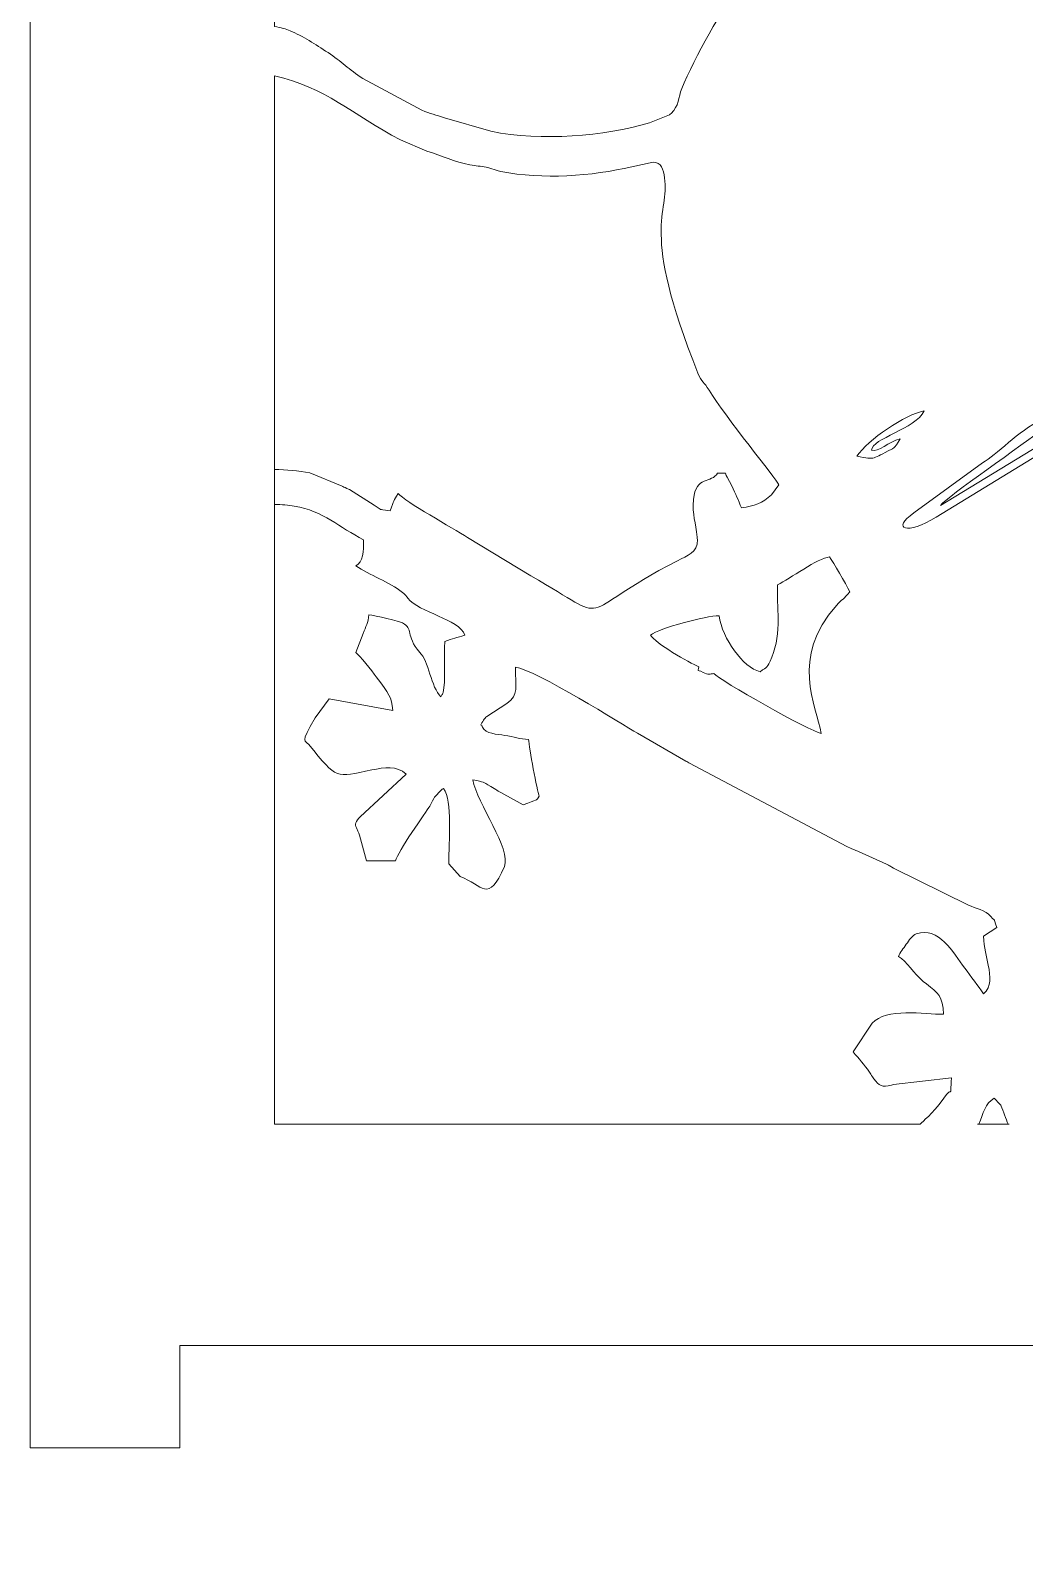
# Model space of a CAD drawing. Header units: centimetres. Extents: x -41.3 to 45.1, y -46.2 to 47.3.
# Drawn here: x -40.22 to -35.58, y -12.37 to -5.31 of the extents above; entities that cross this region are included whole.
import ezdxf

# ---------------------------------------------------------------- set-up
doc = ezdxf.new("R2010")
doc.units = ezdxf.units.CM
doc.header["$MEASUREMENT"] = 0
doc.layers.add('layer 1', color=7, linetype='Continuous')

msp = doc.modelspace()

# ---------------------------------------------------------------- linework, layer by layer
at = {"layer": 'layer 1', "color": 250, "lineweight": 9}
for points, knots in [([(-30.12034, -11.44749), (-30.12034, -11.44749), (-30.12034, 11.92221), (-30.12034, 11.92221), (-30.12034, 11.92221), (-30.12034, 11.92221), (-39.52382, 11.92221), (-39.52382, 11.92221), (-39.52382, 11.92221), (-39.52382, 11.92221), (-39.52382, 12.40017), (-39.52382, 12.40017), (-39.52382, 12.40017), (-39.52382, 12.40017), (-40.22112, 12.40017), (-40.22112, 12.40017), (-40.22112, 12.40017), (-40.22112, 12.40017), (-40.22112, -11.92543), (-40.22112, -11.92543), (-40.22112, -11.92543), (-40.22112, -11.92543), (-39.52382, -11.92543), (-39.52382, -11.92543), (-39.52382, -11.92543), (-39.52382, -11.92543), (-39.52382, -11.44749), (-39.52382, -11.44749), (-39.52382, -11.44749), (-39.52382, -11.44749), (-30.12034, -11.44749), (-30.12034, -11.44749)], [0, 0, 0, 0, 0.1111111, 0.1111111, 0.1111111, 0.1111111, 0.2222222, 0.2222222, 0.2222222, 0.2222222, 0.3333333, 0.3333333, 0.3333333, 0.3333333, 0.4444444, 0.4444444, 0.4444444, 0.4444444, 0.5555556, 0.5555556, 0.5555556, 0.5555556, 0.6666667, 0.6666667, 0.6666667, 0.6666667, 0.7777778, 0.7777778, 0.7777778, 0.7777778, 1, 1, 1, 1]), ([(-39.08112, -2.52459), (-39.08112, -2.52459), (-39.08112, -5.28861), (-39.08112, -5.28861), (-39.08112, -5.28861), (-39.05154, -5.29389), (-39.02656, -5.30047), (-39.00868, -5.30813), (-39.00868, -5.30813), (-38.94812, -5.33401), (-38.89134, -5.37149), (-38.8315, -5.41017), (-38.8315, -5.41017), (-38.7693, -5.45037), (-38.7338, -5.48979), (-38.66942, -5.53067), (-38.66942, -5.53067), (-38.66942, -5.53067), (-38.39396, -5.67887), (-38.39396, -5.67887), (-38.39396, -5.67887), (-38.3529, -5.69565), (-38.3272, -5.70235), (-38.28802, -5.71471), (-38.28802, -5.71471), (-38.28802, -5.71471), (-38.07126, -5.77785), (-38.07126, -5.77785), (-38.07126, -5.77785), (-37.83482, -5.82495), (-37.54298, -5.80057), (-37.33098, -5.73791), (-37.33098, -5.73791), (-37.33098, -5.73791), (-37.23846, -5.70077), (-37.23846, -5.70077), (-37.23846, -5.70077), (-37.23586, -5.69875), (-37.2329, -5.69659), (-37.2305, -5.69431), (-37.2305, -5.69431), (-37.19282, -5.65867), (-37.19694, -5.62161), (-37.1808, -5.57807), (-37.1808, -5.57807), (-37.1808, -5.57807), (-37.1694, -5.55149), (-37.1694, -5.55149), (-37.1694, -5.55149), (-37.09544, -5.38959), (-36.98432, -5.17711), (-36.85898, -5.05697), (-36.85898, -5.05697), (-36.85898, -5.05697), (-36.78164, -4.97863), (-36.78164, -4.97863), (-36.78164, -4.97863), (-36.77978, -4.97685), (-36.77706, -4.97423), (-36.77516, -4.97245), (-36.77516, -4.97245), (-36.77326, -4.97067), (-36.77044, -4.96815), (-36.76846, -4.96643), (-36.76846, -4.96643), (-36.76846, -4.96643), (-36.7133, -4.91861), (-36.7133, -4.91861), (-36.7133, -4.91861), (-36.59096, -4.80657), (-36.59018, -4.85009), (-36.56678, -4.75263), (-36.56678, -4.75263), (-36.6743, -4.75869), (-36.76474, -4.80227), (-36.86516, -4.82383), (-36.86516, -4.82383), (-36.86516, -4.82383), (-37.31326, -4.91919), (-37.31326, -4.91919), (-37.31326, -4.91919), (-37.45582, -4.94745), (-37.6324, -4.98755), (-37.77116, -4.98627), (-37.77116, -4.98627), (-37.69596, -4.91083), (-37.61614, -4.72881), (-37.57746, -4.59253), (-37.57746, -4.59253), (-37.5265, -4.41297), (-37.52414, -4.27169), (-37.52276, -4.04985), (-37.52276, -4.04985), (-37.45186, -4.05437), (-37.27808, -4.11137), (-37.13234, -4.11577), (-37.13234, -4.11577), (-37.06076, -4.11793), (-36.99204, -4.13109), (-36.91436, -4.13113), (-36.91436, -4.13113), (-36.8772, -4.13115), (-36.83974, -4.13127), (-36.80258, -4.13059), (-36.80258, -4.13059), (-36.79566, -4.13043), (-36.7438, -4.12837), (-36.7401, -4.12771), (-36.7401, -4.12771), (-36.7401, -4.12771), (-36.6819, -4.10399), (-36.6819, -4.10399), (-36.6819, -4.10399), (-36.6998, -4.02823), (-36.82138, -3.95375), (-36.87484, -3.89783), (-36.87484, -3.89783), (-36.90844, -3.86265), (-36.9335, -3.83309), (-36.96732, -3.79661), (-36.96732, -3.79661), (-36.98444, -3.77815), (-36.99308, -3.76881), (-37.00912, -3.74993), (-37.00912, -3.74993), (-37.00912, -3.74993), (-37.23018, -3.47671), (-37.23018, -3.47671), (-37.23018, -3.47671), (-37.25648, -3.43863), (-37.36486, -3.26155), (-37.38626, -3.25265), (-37.38626, -3.25265), (-37.32552, -3.23093), (-37.34754, -3.23423), (-37.27994, -3.22491), (-37.27994, -3.22491), (-37.07602, -3.19673), (-36.82786, -3.01083), (-36.75192, -2.80005), (-36.75192, -2.80005), (-36.74496, -2.78073), (-36.74722, -2.80643), (-36.74722, -2.78173), (-36.74722, -2.78173), (-36.74724, -2.74903), (-36.74308, -2.77137), (-36.75288, -2.77973), (-36.75288, -2.77973), (-36.7417, -2.78965), (-36.7409, -2.79043), (-36.73402, -2.80647), (-36.73402, -2.80647), (-36.69128, -2.90601), (-36.65866, -3.02817), (-36.60856, -3.11983), (-36.60856, -3.11983), (-36.60856, -3.11983), (-36.48074, -3.35697), (-36.48074, -3.35697), (-36.48074, -3.35697), (-36.46392, -3.39081), (-36.45106, -3.41483), (-36.43324, -3.44283), (-36.43324, -3.44283), (-36.39988, -3.49519), (-36.37494, -3.53453), (-36.33948, -3.58459), (-36.33948, -3.58459), (-36.33948, -3.58459), (-36.06778, -3.92525), (-36.06778, -3.92525), (-36.06778, -3.92525), (-36.02342, -3.97457), (-36.03678, -3.96341), (-35.97078, -3.98231), (-35.97078, -3.98231), (-35.9716, -3.88895), (-35.97764, -3.81503), (-35.95148, -3.72569), (-35.95148, -3.72569), (-35.95148, -3.72569), (-35.944, -3.65813), (-35.944, -3.65813), (-35.944, -3.65813), (-35.94544, -3.63289), (-36.12674, -3.52371), (-36.1862, -3.30323), (-36.1862, -3.30323), (-36.2172, -3.18829), (-36.2023, -3.03757), (-36.14176, -2.94245), (-36.14176, -2.94245), (-36.04962, -2.79769), (-36.05278, -2.85765), (-36.1726, -2.74217), (-36.1726, -2.74217), (-36.17438, -2.74043), (-36.17718, -2.73781), (-36.17888, -2.73597), (-36.17888, -2.73597), (-36.17888, -2.73597), (-36.23974, -2.63151), (-36.23974, -2.63151), (-36.23974, -2.63151), (-36.29422, -2.50131), (-36.25634, -2.44967), (-36.25634, -2.30695), (-36.25634, -2.30695), (-36.31824, -2.30695), (-36.39778, -2.31085), (-36.44046, -2.29707), (-36.44046, -2.29707), (-36.44046, -2.29707), (-36.50672, -2.26451), (-36.50672, -2.26451), (-36.50672, -2.26451), (-36.62192, -2.19745), (-36.63142, -2.16875), (-36.71064, -2.07379), (-36.71064, -2.07379), (-36.73788, -2.04115), (-36.74142, -2.03707), (-36.79014, -2.02323), (-36.79014, -2.02323), (-36.8334, -2.09349), (-36.8926, -2.14233), (-36.95344, -2.19593), (-36.95344, -2.19593), (-36.97576, -2.21559), (-36.99282, -2.23077), (-37.01534, -2.24923), (-37.01534, -2.24923), (-37.01534, -2.24923), (-37.17638, -2.35459), (-37.17638, -2.35459), (-37.17638, -2.35459), (-37.19952, -2.36619), (-37.19712, -2.36499), (-37.21884, -2.37599), (-37.21884, -2.37599), (-37.21884, -2.37599), (-37.36328, -2.44725), (-37.36328, -2.44725), (-37.36328, -2.44725), (-37.397, -2.45991), (-37.42138, -2.46829), (-37.44644, -2.47757), (-37.44644, -2.47757), (-37.50196, -2.49813), (-37.56128, -2.51303), (-37.62446, -2.52497), (-37.62446, -2.52497), (-37.79544, -2.55727), (-38.0558, -2.57103), (-38.2333, -2.53493), (-38.2333, -2.53493), (-38.37162, -2.50681), (-38.92652, -2.49741), (-39.08112, -2.52459)], [0, 0, 0, 0, 0.0151515, 0.0151515, 0.0151515, 0.0151515, 0.030303, 0.030303, 0.030303, 0.030303, 0.0454545, 0.0454545, 0.0454545, 0.0454545, 0.0606061, 0.0606061, 0.0606061, 0.0606061, 0.0757576, 0.0757576, 0.0757576, 0.0757576, 0.0909091, 0.0909091, 0.0909091, 0.0909091, 0.1060606, 0.1060606, 0.1060606, 0.1060606, 0.1212121, 0.1212121, 0.1212121, 0.1212121, 0.1363636, 0.1363636, 0.1363636, 0.1363636, 0.1515152, 0.1515152, 0.1515152, 0.1515152, 0.1666667, 0.1666667, 0.1666667, 0.1666667, 0.1818182, 0.1818182, 0.1818182, 0.1818182, 0.1969697, 0.1969697, 0.1969697, 0.1969697, 0.2121212, 0.2121212, 0.2121212, 0.2121212, 0.2272727, 0.2272727, 0.2272727, 0.2272727, 0.2424242, 0.2424242, 0.2424242, 0.2424242, 0.2575758, 0.2575758, 0.2575758, 0.2575758, 0.2727273, 0.2727273, 0.2727273, 0.2727273, 0.2878788, 0.2878788, 0.2878788, 0.2878788, 0.3030303, 0.3030303, 0.3030303, 0.3030303, 0.3181818, 0.3181818, 0.3181818, 0.3181818, 0.3333333, 0.3333333, 0.3333333, 0.3333333, 0.3484848, 0.3484848, 0.3484848, 0.3484848, 0.3636364, 0.3636364, 0.3636364, 0.3636364, 0.3787879, 0.3787879, 0.3787879, 0.3787879, 0.3939394, 0.3939394, 0.3939394, 0.3939394, 0.4090909, 0.4090909, 0.4090909, 0.4090909, 0.4242424, 0.4242424, 0.4242424, 0.4242424, 0.4393939, 0.4393939, 0.4393939, 0.4393939, 0.4545455, 0.4545455, 0.4545455, 0.4545455, 0.469697, 0.469697, 0.469697, 0.469697, 0.4848485, 0.4848485, 0.4848485, 0.4848485, 0.5, 0.5, 0.5, 0.5, 0.5151515, 0.5151515, 0.5151515, 0.5151515, 0.530303, 0.530303, 0.530303, 0.530303, 0.5454545, 0.5454545, 0.5454545, 0.5454545, 0.5606061, 0.5606061, 0.5606061, 0.5606061, 0.5757576, 0.5757576, 0.5757576, 0.5757576, 0.5909091, 0.5909091, 0.5909091, 0.5909091, 0.6060606, 0.6060606, 0.6060606, 0.6060606, 0.6212121, 0.6212121, 0.6212121, 0.6212121, 0.6363636, 0.6363636, 0.6363636, 0.6363636, 0.6515152, 0.6515152, 0.6515152, 0.6515152, 0.6666667, 0.6666667, 0.6666667, 0.6666667, 0.6818182, 0.6818182, 0.6818182, 0.6818182, 0.6969697, 0.6969697, 0.6969697, 0.6969697, 0.7121212, 0.7121212, 0.7121212, 0.7121212, 0.7272727, 0.7272727, 0.7272727, 0.7272727, 0.7424242, 0.7424242, 0.7424242, 0.7424242, 0.7575758, 0.7575758, 0.7575758, 0.7575758, 0.7727273, 0.7727273, 0.7727273, 0.7727273, 0.7878788, 0.7878788, 0.7878788, 0.7878788, 0.8030303, 0.8030303, 0.8030303, 0.8030303, 0.8181818, 0.8181818, 0.8181818, 0.8181818, 0.8333333, 0.8333333, 0.8333333, 0.8333333, 0.8484848, 0.8484848, 0.8484848, 0.8484848, 0.8636364, 0.8636364, 0.8636364, 0.8636364, 0.8787879, 0.8787879, 0.8787879, 0.8787879, 0.8939394, 0.8939394, 0.8939394, 0.8939394, 0.9090909, 0.9090909, 0.9090909, 0.9090909, 0.9242424, 0.9242424, 0.9242424, 0.9242424, 0.9393939, 0.9393939, 0.9393939, 0.9393939, 0.9545455, 0.9545455, 0.9545455, 0.9545455, 0.969697, 0.969697, 0.969697, 0.969697, 1, 1, 1, 1]), ([(-39.08112, -5.51871), (-39.08112, -5.51871), (-39.08112, -7.35717), (-39.08112, -7.35717), (-39.08112, -7.35717), (-39.026, -7.35747), (-38.97084, -7.36177), (-38.91646, -7.37317), (-38.91646, -7.37317), (-38.91646, -7.37317), (-38.76594, -7.43431), (-38.76594, -7.43431), (-38.76594, -7.43431), (-38.76326, -7.43563), (-38.76002, -7.43731), (-38.75732, -7.43861), (-38.75732, -7.43861), (-38.75378, -7.44037), (-38.73456, -7.44929), (-38.73106, -7.45099), (-38.73106, -7.45099), (-38.73106, -7.45099), (-38.61674, -7.52407), (-38.61674, -7.52407), (-38.61674, -7.52407), (-38.56438, -7.55307), (-38.61212, -7.53813), (-38.54096, -7.54945), (-38.54096, -7.54945), (-38.52314, -7.49901), (-38.52784, -7.50613), (-38.50374, -7.46839), (-38.50374, -7.46839), (-38.4739, -7.50749), (-38.24834, -7.62969), (-38.1803, -7.67377), (-38.1803, -7.67377), (-38.1803, -7.67377), (-37.88498, -7.85331), (-37.88498, -7.85331), (-37.88498, -7.85331), (-37.48368, -8.08335), (-37.70468, -8.04441), (-37.2012, -7.78259), (-37.2012, -7.78259), (-37.1553, -7.75875), (-37.10574, -7.74613), (-37.1079, -7.68449), (-37.1079, -7.68449), (-37.10804, -7.68065), (-37.10808, -7.67639), (-37.10848, -7.67231), (-37.10848, -7.67231), (-37.1151, -7.60225), (-37.13228, -7.57145), (-37.12578, -7.49693), (-37.12578, -7.49693), (-37.11588, -7.38363), (-37.04034, -7.42345), (-37.0137, -7.37381), (-37.0137, -7.37381), (-36.95444, -7.37381), (-36.98714, -7.36989), (-36.96904, -7.39195), (-36.96904, -7.39195), (-36.96904, -7.39195), (-36.9475, -7.43245), (-36.9475, -7.43245), (-36.9475, -7.43245), (-36.92768, -7.47267), (-36.9171, -7.49931), (-36.90188, -7.53595), (-36.90188, -7.53595), (-36.84288, -7.52765), (-36.8034, -7.51307), (-36.76246, -7.47485), (-36.76246, -7.47485), (-36.76246, -7.47485), (-36.72818, -7.42791), (-36.72818, -7.42791), (-36.72818, -7.42791), (-36.73856, -7.40135), (-36.97828, -7.11039), (-37.05326, -6.98633), (-37.05326, -6.98633), (-37.07672, -6.94749), (-37.08734, -6.95145), (-37.10518, -6.90693), (-37.10518, -6.90693), (-37.37878, -6.22375), (-37.23696, -6.16685), (-37.26074, -5.99517), (-37.26074, -5.99517), (-37.26624, -5.95545), (-37.2763, -5.92271), (-37.31384, -5.92173), (-37.31384, -5.92173), (-37.31384, -5.92173), (-37.41388, -5.94287), (-37.41388, -5.94287), (-37.41388, -5.94287), (-37.60112, -5.98711), (-37.8295, -6.00449), (-38.02506, -5.96541), (-38.02506, -5.96541), (-38.0373, -5.96295), (-38.07388, -5.94937), (-38.09364, -5.94547), (-38.09364, -5.94547), (-38.11962, -5.94037), (-38.14188, -5.93933), (-38.16942, -5.93433), (-38.16942, -5.93433), (-38.24084, -5.92135), (-38.30052, -5.89157), (-38.3696, -5.87003), (-38.3696, -5.87003), (-38.3696, -5.87003), (-38.49304, -5.81775), (-38.49304, -5.81775), (-38.49304, -5.81775), (-38.72292, -5.69711), (-38.84196, -5.57205), (-39.08112, -5.51871)], [0, 0, 0, 0, 0.03125, 0.03125, 0.03125, 0.03125, 0.0625, 0.0625, 0.0625, 0.0625, 0.09375, 0.09375, 0.09375, 0.09375, 0.125, 0.125, 0.125, 0.125, 0.15625, 0.15625, 0.15625, 0.15625, 0.1875, 0.1875, 0.1875, 0.1875, 0.21875, 0.21875, 0.21875, 0.21875, 0.25, 0.25, 0.25, 0.25, 0.28125, 0.28125, 0.28125, 0.28125, 0.3125, 0.3125, 0.3125, 0.3125, 0.34375, 0.34375, 0.34375, 0.34375, 0.375, 0.375, 0.375, 0.375, 0.40625, 0.40625, 0.40625, 0.40625, 0.4375, 0.4375, 0.4375, 0.4375, 0.46875, 0.46875, 0.46875, 0.46875, 0.5, 0.5, 0.5, 0.5, 0.53125, 0.53125, 0.53125, 0.53125, 0.5625, 0.5625, 0.5625, 0.5625, 0.59375, 0.59375, 0.59375, 0.59375, 0.625, 0.625, 0.625, 0.625, 0.65625, 0.65625, 0.65625, 0.65625, 0.6875, 0.6875, 0.6875, 0.6875, 0.71875, 0.71875, 0.71875, 0.71875, 0.75, 0.75, 0.75, 0.75, 0.78125, 0.78125, 0.78125, 0.78125, 0.8125, 0.8125, 0.8125, 0.8125, 0.84375, 0.84375, 0.84375, 0.84375, 0.875, 0.875, 0.875, 0.875, 0.90625, 0.90625, 0.90625, 0.90625, 0.9375, 0.9375, 0.9375, 0.9375, 1, 1, 1, 1]), ([(-39.08112, -5.51871), (-39.08112, -5.51871), (-39.08112, -7.35717), (-39.08112, -7.35717), (-39.08112, -7.35717), (-39.08112, -7.41133), (-39.08112, -7.46551), (-39.08112, -7.51967), (-39.08112, -7.51967), (-39.08112, -7.51967), (-39.08112, -10.41405), (-39.08112, -10.41405), (-39.08112, -10.41405), (-39.08112, -10.41405), (-36.06768, -10.41405), (-36.06768, -10.41405)], [0, 0, 0, 0, 0.2, 0.2, 0.2, 0.2, 0.4, 0.4, 0.4, 0.4, 0.6, 0.6, 0.6, 0.6, 1, 1, 1, 1]), ([(-35.37242, -7.15925), (-35.35284, -7.14709), (-34.90632, -6.84549), (-35.03506, -6.98997), (-35.03506, -6.98997), (-35.0358, -6.99059), (-35.06284, -7.00717), (-35.06594, -7.00891), (-35.06594, -7.00891), (-35.06594, -7.00891), (-35.27872, -7.14067), (-35.27872, -7.14067), (-35.27872, -7.14067), (-35.3032, -7.15577), (-35.32174, -7.16701), (-35.34994, -7.18495), (-35.34994, -7.18495), (-35.34994, -7.18495), (-35.99386, -7.57935), (-35.99386, -7.57935), (-35.99386, -7.57935), (-36.12668, -7.66307), (-36.20736, -7.63629), (-36.09688, -7.55909), (-36.09688, -7.55909), (-36.09688, -7.55909), (-35.77678, -7.32589), (-35.77678, -7.32589), (-35.77678, -7.32589), (-35.71422, -7.29029), (-35.60874, -7.17555), (-35.5027, -7.12481), (-35.5027, -7.12481), (-35.43314, -7.09155), (-35.44572, -7.11545), (-35.47048, -7.14909), (-35.47048, -7.14909), (-35.59748, -7.24871), (-35.93872, -7.48133), (-35.97298, -7.52515), (-35.97298, -7.52515), (-35.97298, -7.52515), (-35.37242, -7.15925), (-35.37242, -7.15925)], [0, 0, 0, 0, 0.0833333, 0.0833333, 0.0833333, 0.0833333, 0.1666667, 0.1666667, 0.1666667, 0.1666667, 0.25, 0.25, 0.25, 0.25, 0.3333333, 0.3333333, 0.3333333, 0.3333333, 0.4166667, 0.4166667, 0.4166667, 0.4166667, 0.5, 0.5, 0.5, 0.5, 0.5833333, 0.5833333, 0.5833333, 0.5833333, 0.6666667, 0.6666667, 0.6666667, 0.6666667, 0.75, 0.75, 0.75, 0.75, 0.8333333, 0.8333333, 0.8333333, 0.8333333, 1, 1, 1, 1]), ([(-36.04904, -7.08313), (-36.08984, -7.16909), (-36.29412, -7.21069), (-36.29446, -7.26725), (-36.29446, -7.26725), (-36.26546, -7.27653), (-36.21312, -7.22783), (-36.16194, -7.21377), (-36.16194, -7.21377), (-36.1883, -7.26247), (-36.20012, -7.26149), (-36.20012, -7.26149), (-36.20012, -7.26149), (-36.29518, -7.30697), (-36.27108, -7.31311), (-36.36336, -7.29489), (-36.36336, -7.29489), (-36.31388, -7.21827), (-36.13612, -7.09959), (-36.04904, -7.08313)], [0, 0, 0, 0, 0.1666667, 0.1666667, 0.1666667, 0.1666667, 0.3333333, 0.3333333, 0.3333333, 0.3333333, 0.5, 0.5, 0.5, 0.5, 0.6666667, 0.6666667, 0.6666667, 0.6666667, 1, 1, 1, 1]), ([(-39.08112, -7.51967), (-39.08112, -7.51967), (-39.08112, -10.41405), (-39.08112, -10.41405), (-39.08112, -10.41405), (-39.08112, -10.41405), (-36.06768, -10.41405), (-36.06768, -10.41405), (-36.06768, -10.41405), (-36.05362, -10.39527), (-36.01738, -10.37679), (-35.95818, -10.29257), (-35.95818, -10.29257), (-35.9114, -10.22601), (-35.93162, -10.30645), (-35.92112, -10.19791), (-35.92112, -10.19791), (-35.92112, -10.19791), (-36.1927, -10.22873), (-36.1927, -10.22873), (-36.1927, -10.22873), (-36.19586, -10.22939), (-36.19958, -10.23071), (-36.20228, -10.23141), (-36.20228, -10.23141), (-36.24432, -10.24283), (-36.26012, -10.23459), (-36.28358, -10.20229), (-36.28358, -10.20229), (-36.29654, -10.18443), (-36.2928, -10.18711), (-36.3045, -10.17041), (-36.3045, -10.17041), (-36.32878, -10.13573), (-36.35456, -10.10721), (-36.3805, -10.07623), (-36.3805, -10.07623), (-36.3805, -10.07623), (-36.29128, -9.94267), (-36.29128, -9.94267), (-36.29128, -9.94267), (-36.22816, -9.86981), (-36.0479, -9.90051), (-35.95838, -9.90051), (-35.95838, -9.90051), (-35.9624, -9.81471), (-35.98444, -9.80207), (-36.0387, -9.75821), (-36.0387, -9.75821), (-36.0387, -9.75821), (-36.05328, -9.74699), (-36.05328, -9.74699), (-36.05328, -9.74699), (-36.09854, -9.71119), (-36.13072, -9.65269), (-36.16946, -9.63035), (-36.16946, -9.63035), (-36.16166, -9.61163), (-36.14624, -9.59381), (-36.13268, -9.57385), (-36.13268, -9.57385), (-36.12032, -9.55563), (-36.10368, -9.53105), (-36.08604, -9.52479), (-36.08604, -9.52479), (-35.98298, -9.48825), (-35.91228, -9.61197), (-35.8601, -9.68481), (-35.8601, -9.68481), (-35.83262, -9.72317), (-35.79558, -9.76755), (-35.772, -9.80593), (-35.772, -9.80593), (-35.7337, -9.76973), (-35.7398, -9.72763), (-35.7504, -9.67089), (-35.7504, -9.67089), (-35.7579, -9.63063), (-35.77148, -9.59155), (-35.7721, -9.53583), (-35.7721, -9.53583), (-35.7721, -9.53583), (-35.71004, -9.49517), (-35.71004, -9.49517), (-35.71004, -9.49517), (-35.73242, -9.43793), (-35.70918, -9.47887), (-35.73838, -9.44363), (-35.73838, -9.44363), (-35.76328, -9.41351), (-35.80934, -9.40671), (-35.84278, -9.39103), (-35.84278, -9.39103), (-35.84278, -9.39103), (-36.19178, -9.21799), (-36.19178, -9.21799), (-36.19178, -9.21799), (-36.22154, -9.20221), (-36.19236, -9.21535), (-36.22536, -9.20017), (-36.22536, -9.20017), (-36.22536, -9.20017), (-36.33872, -9.14783), (-36.33872, -9.14783), (-36.33872, -9.14783), (-36.36556, -9.13615), (-36.39264, -9.12611), (-36.41042, -9.11699), (-36.41042, -9.11699), (-36.41042, -9.11699), (-37.1443, -8.72803), (-37.1443, -8.72803), (-37.1443, -8.72803), (-37.14766, -8.72611), (-37.1576, -8.72061), (-37.16104, -8.71877), (-37.16104, -8.71877), (-37.16104, -8.71877), (-37.38752, -8.58825), (-37.38752, -8.58825), (-37.38752, -8.58825), (-37.45516, -8.54839), (-37.86072, -8.29279), (-37.95728, -8.27923), (-37.95728, -8.27923), (-37.95728, -8.37505), (-37.93956, -8.40675), (-37.99676, -8.44935), (-37.99676, -8.44935), (-37.99676, -8.44935), (-38.0907, -8.50995), (-38.0907, -8.50995), (-38.0907, -8.50995), (-38.09334, -8.51251), (-38.0959, -8.51507), (-38.09836, -8.51787), (-38.09836, -8.51787), (-38.10098, -8.52085), (-38.10322, -8.52437), (-38.1055, -8.52735), (-38.1055, -8.52735), (-38.1079, -8.53045), (-38.1103, -8.53533), (-38.11224, -8.53805), (-38.11224, -8.53805), (-38.11418, -8.54083), (-38.11702, -8.54533), (-38.11872, -8.54939), (-38.11872, -8.54939), (-38.11602, -8.55301), (-38.11184, -8.55319), (-38.10986, -8.55947), (-38.10986, -8.55947), (-38.09978, -8.59111), (-38.03922, -8.59305), (-38.00708, -8.59829), (-38.00708, -8.59829), (-37.96384, -8.60531), (-37.93636, -8.61615), (-37.89522, -8.61695), (-37.89522, -8.61695), (-37.89486, -8.65535), (-37.85516, -8.85869), (-37.84554, -8.88171), (-37.84554, -8.88171), (-37.8608, -8.90665), (-37.85432, -8.89567), (-37.9201, -8.92317), (-37.9201, -8.92317), (-37.9201, -8.92317), (-38.02512, -8.86571), (-38.02512, -8.86571), (-38.02512, -8.86571), (-38.03354, -8.86103), (-38.04134, -8.85591), (-38.04866, -8.85143), (-38.04866, -8.85143), (-38.04866, -8.85143), (-38.07176, -8.83731), (-38.07176, -8.83731), (-38.07176, -8.83731), (-38.11348, -8.81299), (-38.09756, -8.81735), (-38.15594, -8.80619), (-38.15594, -8.80619), (-38.13562, -8.91655), (-37.97404, -9.12999), (-38.0084, -9.21027), (-38.0084, -9.21027), (-38.08418, -9.38725), (-38.10932, -9.29775), (-38.2147, -9.25695), (-38.2147, -9.25695), (-38.2147, -9.25695), (-38.26782, -9.19795), (-38.26782, -9.19795), (-38.26782, -9.19795), (-38.26782, -9.09295), (-38.24962, -8.90313), (-38.2926, -8.84673), (-38.2926, -8.84673), (-38.2963, -8.84871), (-38.30118, -8.84807), (-38.3029, -8.85419), (-38.3029, -8.85419), (-38.3029, -8.85419), (-38.3345, -8.88641), (-38.3345, -8.88641), (-38.3345, -8.88641), (-38.33792, -8.89125), (-38.34958, -8.91571), (-38.3571, -8.92839), (-38.3571, -8.92839), (-38.37376, -8.95653), (-38.50858, -9.14311), (-38.5161, -9.18453), (-38.5161, -9.18453), (-38.5161, -9.18453), (-38.65248, -9.18453), (-38.65248, -9.18453), (-38.65248, -9.18453), (-38.65248, -9.18453), (-38.68504, -9.06391), (-38.68504, -9.06391), (-38.68504, -9.06391), (-38.68638, -9.05999), (-38.6904, -9.04887), (-38.69172, -9.04549), (-38.69172, -9.04549), (-38.6926, -9.04323), (-38.69436, -9.03929), (-38.69518, -9.03739), (-38.69518, -9.03739), (-38.70456, -9.01505), (-38.70922, -9.01091), (-38.6874, -8.98427), (-38.6874, -8.98427), (-38.68602, -8.98257), (-38.68306, -8.97991), (-38.68148, -8.97831), (-38.68148, -8.97831), (-38.68148, -8.97831), (-38.46646, -8.77911), (-38.46646, -8.77911), (-38.46646, -8.77911), (-38.51212, -8.73795), (-38.56724, -8.74795), (-38.62688, -8.75971), (-38.62688, -8.75971), (-38.80018, -8.79381), (-38.7847, -8.80863), (-38.92236, -8.64003), (-38.92236, -8.64003), (-38.93724, -8.62185), (-38.96526, -8.63987), (-38.89122, -8.51639), (-38.89122, -8.51639), (-38.89122, -8.51639), (-38.8265, -8.42771), (-38.8265, -8.42771), (-38.8265, -8.42771), (-38.8265, -8.42771), (-38.52856, -8.48175), (-38.52856, -8.48175), (-38.52856, -8.48175), (-38.5371, -8.41561), (-38.54426, -8.40845), (-38.6067, -8.32469), (-38.6067, -8.32469), (-38.62682, -8.29771), (-38.6834, -8.22257), (-38.7024, -8.21159), (-38.7024, -8.21159), (-38.7024, -8.21159), (-38.66732, -8.12267), (-38.66732, -8.12267), (-38.66732, -8.12267), (-38.65598, -8.08947), (-38.64454, -8.07221), (-38.64026, -8.03585), (-38.64026, -8.03585), (-38.6138, -8.03659), (-38.49518, -8.06669), (-38.4837, -8.07299), (-38.4837, -8.07299), (-38.43018, -8.10221), (-38.4728, -8.12789), (-38.40344, -8.21139), (-38.40344, -8.21139), (-38.36262, -8.24737), (-38.35048, -8.37427), (-38.305, -8.41863), (-38.305, -8.41863), (-38.30302, -8.41537), (-38.30002, -8.40673), (-38.29942, -8.40861), (-38.29942, -8.40861), (-38.2988, -8.41047), (-38.29526, -8.40109), (-38.29452, -8.39817), (-38.29452, -8.39817), (-38.28218, -8.34945), (-38.29078, -8.23201), (-38.28688, -8.15967), (-38.28688, -8.15967), (-38.25044, -8.14617), (-38.23044, -8.14321), (-38.19314, -8.13051), (-38.19314, -8.13051), (-38.21954, -8.05451), (-38.40728, -8.02535), (-38.4585, -7.95777), (-38.4585, -7.95777), (-38.47082, -7.94331), (-38.4643, -7.94741), (-38.48372, -7.93147), (-38.48372, -7.93147), (-38.54718, -7.87937), (-38.63598, -7.85243), (-38.7024, -7.80631), (-38.7024, -7.80631), (-38.66566, -7.79107), (-38.6659, -7.73995), (-38.66516, -7.68467), (-38.66516, -7.68467), (-38.77988, -7.62827), (-38.85088, -7.55053), (-38.98892, -7.52757), (-38.98892, -7.52757), (-39.01566, -7.52311), (-39.04792, -7.52053), (-39.08112, -7.51967)], [0, 0, 0, 0, 0.0119048, 0.0119048, 0.0119048, 0.0119048, 0.0238095, 0.0238095, 0.0238095, 0.0238095, 0.0357143, 0.0357143, 0.0357143, 0.0357143, 0.047619, 0.047619, 0.047619, 0.047619, 0.0595238, 0.0595238, 0.0595238, 0.0595238, 0.0714286, 0.0714286, 0.0714286, 0.0714286, 0.0833333, 0.0833333, 0.0833333, 0.0833333, 0.0952381, 0.0952381, 0.0952381, 0.0952381, 0.1071429, 0.1071429, 0.1071429, 0.1071429, 0.1190476, 0.1190476, 0.1190476, 0.1190476, 0.1309524, 0.1309524, 0.1309524, 0.1309524, 0.1428571, 0.1428571, 0.1428571, 0.1428571, 0.1547619, 0.1547619, 0.1547619, 0.1547619, 0.1666667, 0.1666667, 0.1666667, 0.1666667, 0.1785714, 0.1785714, 0.1785714, 0.1785714, 0.1904762, 0.1904762, 0.1904762, 0.1904762, 0.202381, 0.202381, 0.202381, 0.202381, 0.2142857, 0.2142857, 0.2142857, 0.2142857, 0.2261905, 0.2261905, 0.2261905, 0.2261905, 0.2380952, 0.2380952, 0.2380952, 0.2380952, 0.25, 0.25, 0.25, 0.25, 0.2619048, 0.2619048, 0.2619048, 0.2619048, 0.2738095, 0.2738095, 0.2738095, 0.2738095, 0.2857143, 0.2857143, 0.2857143, 0.2857143, 0.297619, 0.297619, 0.297619, 0.297619, 0.3095238, 0.3095238, 0.3095238, 0.3095238, 0.3214286, 0.3214286, 0.3214286, 0.3214286, 0.3333333, 0.3333333, 0.3333333, 0.3333333, 0.3452381, 0.3452381, 0.3452381, 0.3452381, 0.3571429, 0.3571429, 0.3571429, 0.3571429, 0.3690476, 0.3690476, 0.3690476, 0.3690476, 0.3809524, 0.3809524, 0.3809524, 0.3809524, 0.3928571, 0.3928571, 0.3928571, 0.3928571, 0.4047619, 0.4047619, 0.4047619, 0.4047619, 0.4166667, 0.4166667, 0.4166667, 0.4166667, 0.4285714, 0.4285714, 0.4285714, 0.4285714, 0.4404762, 0.4404762, 0.4404762, 0.4404762, 0.452381, 0.452381, 0.452381, 0.452381, 0.4642857, 0.4642857, 0.4642857, 0.4642857, 0.4761905, 0.4761905, 0.4761905, 0.4761905, 0.4880952, 0.4880952, 0.4880952, 0.4880952, 0.5, 0.5, 0.5, 0.5, 0.5119048, 0.5119048, 0.5119048, 0.5119048, 0.5238095, 0.5238095, 0.5238095, 0.5238095, 0.5357143, 0.5357143, 0.5357143, 0.5357143, 0.547619, 0.547619, 0.547619, 0.547619, 0.5595238, 0.5595238, 0.5595238, 0.5595238, 0.5714286, 0.5714286, 0.5714286, 0.5714286, 0.5833333, 0.5833333, 0.5833333, 0.5833333, 0.5952381, 0.5952381, 0.5952381, 0.5952381, 0.6071429, 0.6071429, 0.6071429, 0.6071429, 0.6190476, 0.6190476, 0.6190476, 0.6190476, 0.6309524, 0.6309524, 0.6309524, 0.6309524, 0.6428571, 0.6428571, 0.6428571, 0.6428571, 0.6547619, 0.6547619, 0.6547619, 0.6547619, 0.6666667, 0.6666667, 0.6666667, 0.6666667, 0.6785714, 0.6785714, 0.6785714, 0.6785714, 0.6904762, 0.6904762, 0.6904762, 0.6904762, 0.702381, 0.702381, 0.702381, 0.702381, 0.7142857, 0.7142857, 0.7142857, 0.7142857, 0.7261905, 0.7261905, 0.7261905, 0.7261905, 0.7380952, 0.7380952, 0.7380952, 0.7380952, 0.75, 0.75, 0.75, 0.75, 0.7619048, 0.7619048, 0.7619048, 0.7619048, 0.7738095, 0.7738095, 0.7738095, 0.7738095, 0.7857143, 0.7857143, 0.7857143, 0.7857143, 0.797619, 0.797619, 0.797619, 0.797619, 0.8095238, 0.8095238, 0.8095238, 0.8095238, 0.8214286, 0.8214286, 0.8214286, 0.8214286, 0.8333333, 0.8333333, 0.8333333, 0.8333333, 0.8452381, 0.8452381, 0.8452381, 0.8452381, 0.8571429, 0.8571429, 0.8571429, 0.8571429, 0.8690476, 0.8690476, 0.8690476, 0.8690476, 0.8809524, 0.8809524, 0.8809524, 0.8809524, 0.8928571, 0.8928571, 0.8928571, 0.8928571, 0.9047619, 0.9047619, 0.9047619, 0.9047619, 0.9166667, 0.9166667, 0.9166667, 0.9166667, 0.9285714, 0.9285714, 0.9285714, 0.9285714, 0.9404762, 0.9404762, 0.9404762, 0.9404762, 0.952381, 0.952381, 0.952381, 0.952381, 0.9642857, 0.9642857, 0.9642857, 0.9642857, 0.9761905, 0.9761905, 0.9761905, 0.9761905, 1, 1, 1, 1]), ([(-37.0315, -8.30961), (-37.04952, -8.31179), (-37.05542, -8.31759), (-37.08084, -8.30415), (-37.08084, -8.30415), (-37.11482, -8.28621), (-37.10336, -8.30735), (-37.10062, -8.27761), (-37.10062, -8.27761), (-37.14444, -8.26065), (-37.30834, -8.16563), (-37.32582, -8.13051), (-37.32582, -8.13051), (-37.288, -8.09715), (-37.06678, -8.04111), (-37.00672, -8.03937), (-37.00672, -8.03937), (-36.99016, -8.14733), (-36.89568, -8.28013), (-36.81502, -8.30137), (-36.81502, -8.30137), (-36.77942, -8.27453), (-36.78432, -8.28959), (-36.76084, -8.23339), (-36.76084, -8.23339), (-36.7121, -8.11661), (-36.73962, -7.99561), (-36.73316, -7.89485), (-36.73316, -7.89485), (-36.67866, -7.86881), (-36.5444, -7.76933), (-36.49084, -7.76521), (-36.49084, -7.76521), (-36.47426, -7.78997), (-36.41398, -7.88909), (-36.39694, -7.92785), (-36.39694, -7.92785), (-36.42472, -7.96475), (-36.43116, -7.96067), (-36.45862, -7.99163), (-36.45862, -7.99163), (-36.67792, -8.23837), (-36.55208, -8.45659), (-36.52952, -8.58987), (-36.52952, -8.58987), (-36.58048, -8.57983), (-37.00614, -8.34023), (-37.0315, -8.30961)], [0, 0, 0, 0, 0.0769231, 0.0769231, 0.0769231, 0.0769231, 0.1538462, 0.1538462, 0.1538462, 0.1538462, 0.2307692, 0.2307692, 0.2307692, 0.2307692, 0.3076923, 0.3076923, 0.3076923, 0.3076923, 0.3846154, 0.3846154, 0.3846154, 0.3846154, 0.4615385, 0.4615385, 0.4615385, 0.4615385, 0.5384615, 0.5384615, 0.5384615, 0.5384615, 0.6153846, 0.6153846, 0.6153846, 0.6153846, 0.6923077, 0.6923077, 0.6923077, 0.6923077, 0.7692308, 0.7692308, 0.7692308, 0.7692308, 0.8461538, 0.8461538, 0.8461538, 0.8461538, 1, 1, 1, 1]), ([(-35.79454, -10.41405), (-35.79454, -10.41405), (-35.6576, -10.41405), (-35.6576, -10.41405), (-35.6576, -10.41405), (-35.6631, -10.40055), (-35.66826, -10.38813), (-35.67488, -10.36941), (-35.67488, -10.36941), (-35.6769, -10.36379), (-35.68658, -10.33413), (-35.68924, -10.32963), (-35.68924, -10.32963), (-35.69132, -10.32611), (-35.6931, -10.32309), (-35.69544, -10.31975), (-35.69544, -10.31975), (-35.69544, -10.31975), (-35.72238, -10.29251), (-35.72238, -10.29251), (-35.72238, -10.29251), (-35.76658, -10.31633), (-35.77254, -10.36375), (-35.79454, -10.41405)], [0, 0, 0, 0, 0.1428571, 0.1428571, 0.1428571, 0.1428571, 0.2857143, 0.2857143, 0.2857143, 0.2857143, 0.4285714, 0.4285714, 0.4285714, 0.4285714, 0.5714286, 0.5714286, 0.5714286, 0.5714286, 0.7142857, 0.7142857, 0.7142857, 0.7142857, 1, 1, 1, 1]), ([(-35.79454, -10.41405), (-35.79454, -10.41405), (-35.6576, -10.41405), (-35.6576, -10.41405), (-35.6576, -10.41405), (-35.61196, -10.41405), (-35.8402, -10.41405), (-35.79454, -10.41405)], [0, 0, 0, 0, 0.3333333, 0.3333333, 0.3333333, 0.3333333, 1, 1, 1, 1]), ([(-30.03336, -11.80465), (-30.03336, -11.80465), (-40.04454, -17.58461), (-40.04454, -17.58461), (-40.04454, -17.58461), (-40.04454, -17.58461), (-40.04454, -29.14453), (-40.04454, -29.14453), (-40.04454, -29.14453), (-40.04454, -29.14453), (-30.03336, -34.92449), (-30.03336, -34.92449), (-30.03336, -34.92449), (-30.03336, -34.92449), (-20.02218, -29.14453), (-20.02218, -29.14453), (-20.02218, -29.14453), (-20.02218, -29.14453), (-20.02218, -17.58461), (-20.02218, -17.58461), (-20.02218, -17.58461), (-20.02218, -17.58461), (-30.03336, -11.80465), (-30.03336, -11.80465)], [0, 0, 0, 0, 0.1428571, 0.1428571, 0.1428571, 0.1428571, 0.2857143, 0.2857143, 0.2857143, 0.2857143, 0.4285714, 0.4285714, 0.4285714, 0.4285714, 0.5714286, 0.5714286, 0.5714286, 0.5714286, 0.7142857, 0.7142857, 0.7142857, 0.7142857, 1, 1, 1, 1])]:
    msp.add_open_spline(points, degree=3, knots=knots, dxfattribs=at)

doc.saveas('drawing.dxf')
